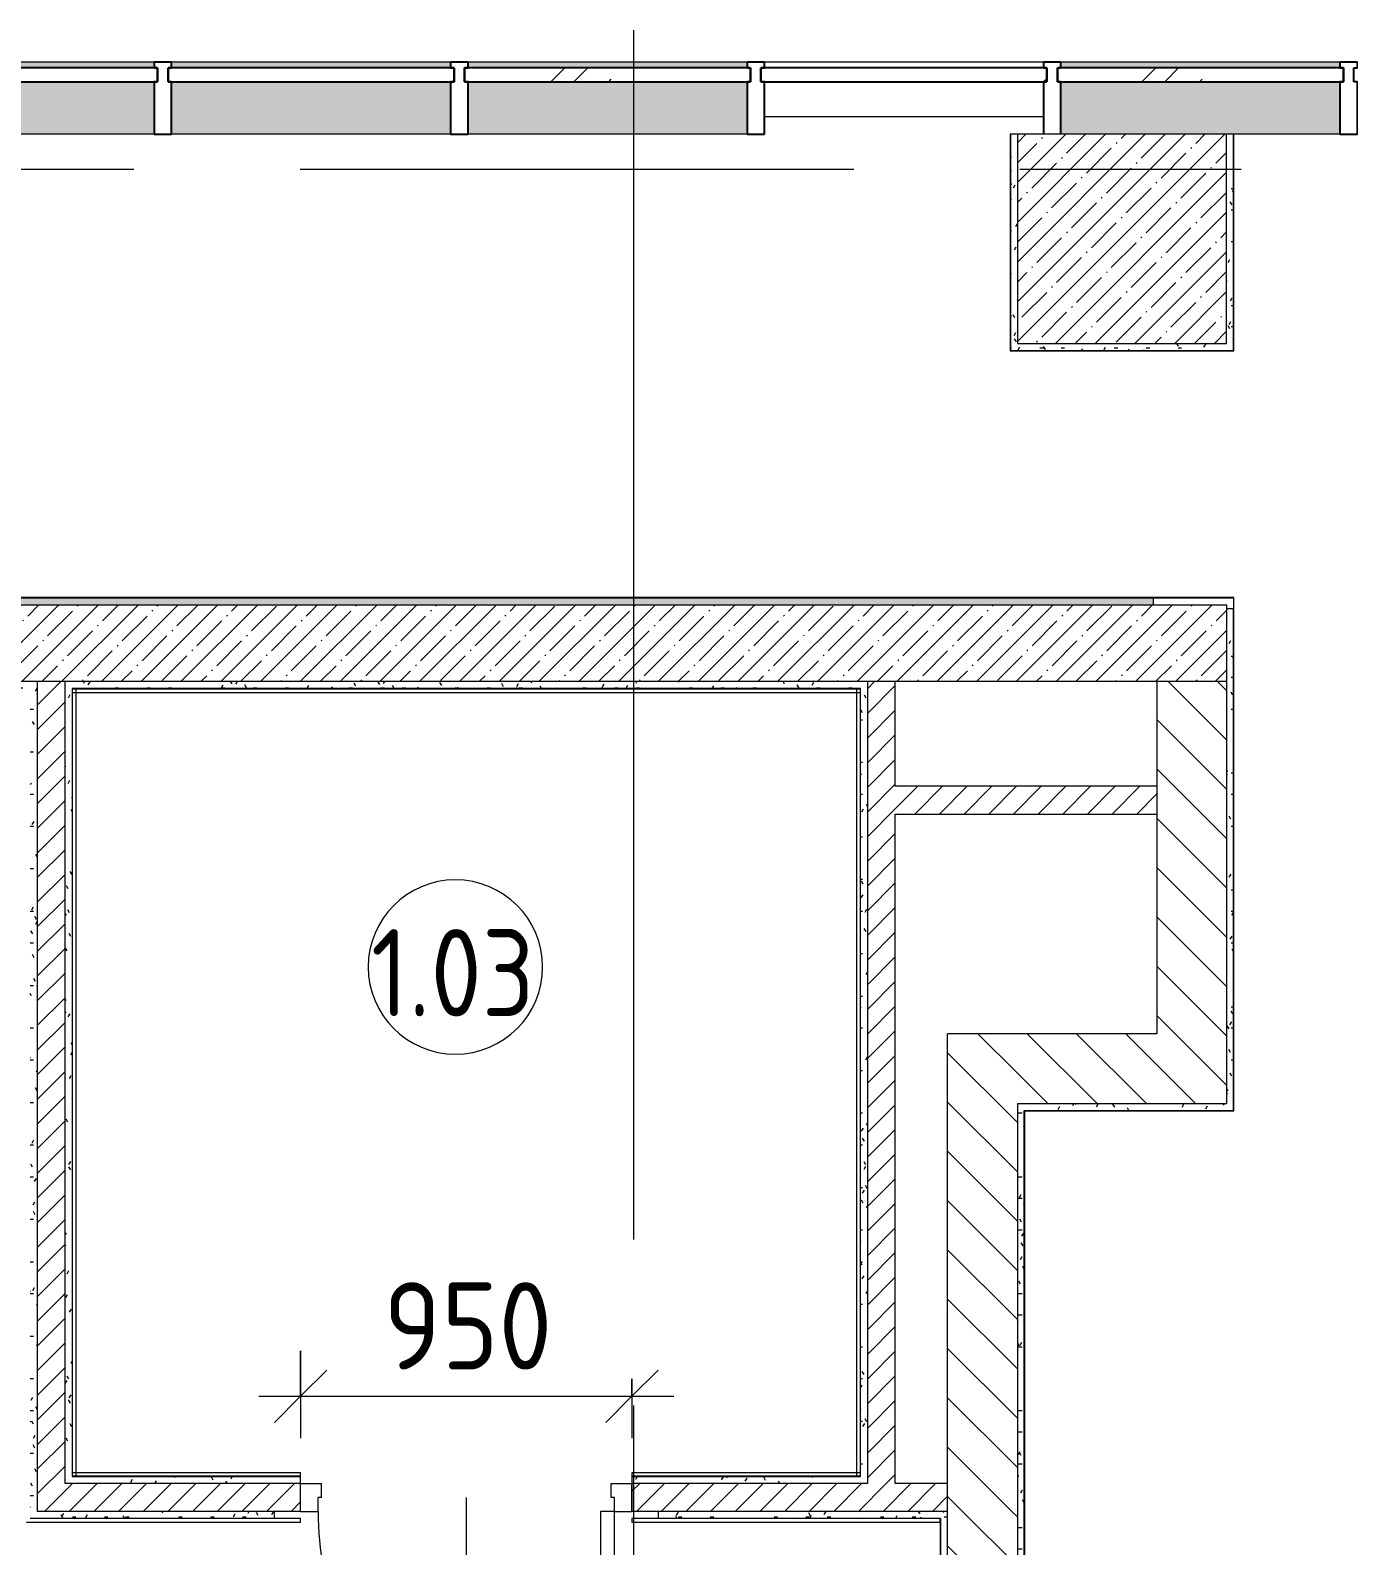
# Model space of a CAD drawing. Header units: millimetres. Extents: x -3708 to 187246, y -8553 to 29000.
# Drawn here: x 6280 to 10060, y 23052 to 27398 of the extents above; entities that cross this region are included whole.
import ezdxf

# ---------------------------------------------------------------- set-up
doc = ezdxf.new("R2010")
doc.units = ezdxf.units.MM
doc.linetypes.add('Осевая', pattern=[3175, 635, -476.25, 1587.5, -476.25])
for name, color, linetype, lineweight in [('A-ANNO-DIMS', 7, 'Continuous', 9), ('A-ANNO-DIMS-100', 7, 'Continuous', 9), ('A-AREA-IDEN', 7, 'Continuous', 9), ('A-DOOR-IDEN', 7, 'Continuous', 9), ('A-GLAZ-CURT', 7, 'Continuous', 9), ('A-GLAZ-CURT-1', 7, 'Continuous', 25), ('A-GLAZ-CWMG', 7, 'Continuous', 9), ('A-GLAZ-CWMG-1', 7, 'Continuous', 25), ('A-WALL', 7, 'Continuous', 9), ('I-WALL', 7, 'Continuous', 9), ('S-COLS', 7, 'Continuous', 9), ('Оси', 7, 'Continuous', 9), ('Оси-2', 7, 'Осевая', 9)]:
    doc.layers.add(name, color=color, linetype=linetype, lineweight=lineweight)
for name, color, linetype, lineweight, true_color in [('A-DOOR-1', 1, 'Continuous', 9, 0xff0000), ('A-DOOR-2', 1, 'Continuous', 13, 0xff0000), ('A-DOOR-FRAM-1', 1, 'Continuous', 13, 0xff0000), ('A-WALL-1', 7, 'Continuous', 9, 0x3c3c3c), ('A-WALL-FNSH-1', 7, 'Continuous', 9, 0x3c3c3c)]:
    doc.layers.add(name, color=color, linetype=linetype, lineweight=lineweight, true_color=true_color)
doc.styles.add('GOST Common_1', font='GOST_Common.ttf', dxfattribs={"width": 0.9, "height": 250})
doc.styles.add('ISOCPEUR', font='isocpeur.ttf', dxfattribs={"width": 0.9, "height": 250})
doc.dimstyles.new('ISO-2_5_0_9К_БОЛЬШОЙ', dxfattribs={"dimscale": 304.8, "dimtxt": 248.995294, "dimasz": 0.492126, "dimexe": 0.393701, "dimexo": 0.984252, "dimgap": 0, "dimtad": 1, "dimdec": 0, "dimrnd": 10, "dimzin": 0, "dimdsep": 46, "dimtxsty": 'ISOCPEUR', "dimblk1": 'OBLIQUE', "dimblk2": 'OBLIQUE', "dimsah": 1, "dimcen": 0.09, "dimdle": 0.393701, "dimazin": 0, "dimtfac": 1, "dimtdec": 4, "dimtix": 1, "dimtmove": 0, "dimatfit": 3, "dimfxl": 1, "dimtvp": 1, "dimtolj": 1, "dimtzin": 0, "dimarcsym": 2})
pattern_1 = [(45, (0, 0), (-35.35534, 35.35534), [])]
pattern_2 = [(135, (0, 0), (-70.71068, -70.71068), [])]
pattern_3 = [(0, (0, 0), (121.92, 30.48), [10.058, -81.382, 10.058, -81.382, -487.68]), (0, (0, 0), (121.92, 30.48), [-182.88, 10.058, -172.822, 10.058, -81.382, -213.36]), (0, (0, 0), (121.92, 30.48), [-457.2, 10.058, -50.902, 10.058, -142.342]), (120, (45.72, 15.24), (-87.356454, 90.345817), [10.058, -81.382, 10.058, -81.382, -487.68]), (120, (45.72, 15.24), (-87.356454, 90.345817), [-182.88, 10.058, -172.822, 10.058, -81.382, -213.36]), (120, (45.72, 15.24), (-87.356454, 90.345817), [-457.2, 10.058, -50.902, 10.058, -142.342]), (240, (60.96, 76.2), (-34.563546, -120.825817), [10.058, -81.382, 10.058, -81.382, -487.68]), (240, (60.96, 76.2), (-34.563546, -120.825817), [-182.88, 10.058, -172.822, 10.058, -81.382, -213.36]), (240, (60.96, 76.2), (-34.563546, -120.825817), [-457.2, 10.058, -50.902, 10.058, -142.342])]

# ---------------------------------------------------------------- blocks, each defined once
blk = doc.blocks.new('Системная панель - Стекло - 40мм-22856067-План заполнения и маркировки дверных проемов 1 этажа в осях 1-12')
at = {"layer": 'A-GLAZ-CURT'}
h = blk.add_hatch(dxfattribs=at)
h.set_pattern_fill('FP_26', color=256, style=0, pattern_type=2)
h.set_pattern_definition([(45, (-8885, -27190), (-282.8427, 282.8427), [200, -600]), (45, (-9085, -27290), (-282.8427, 282.8427), [600, -200]), (45, (-8685, -27390), (-282.8427, 282.8427), [200, -600])])
h.paths.add_polyline_path([(-105, -40), (410, -40), (410, 0), (-410, 0), (-410, -40), (-400, -40)])
at = {"layer": 'A-GLAZ-CURT-1'}
for p, q in [((410, 0), (-410, 0)), ((-410, 0), (-410, -40)), ((410, -40), (410, 0)), ((-410, -40), (410, -40))]:
    blk.add_line(p, q, dxfattribs=at)
blk = doc.blocks.new('Прямоугольный импост - Импост структурный с накладкой - 160мм-20149069-План заполнения и маркировки дверных проемов 1 этажа в осях 1-12')
at = {"layer": 'A-GLAZ-CWMG'}
for p, q in [((9185, 27307), (8385, 27307)), ((9185, 27150), (8385, 27150))]:
    blk.add_line(p, q, dxfattribs=at)
blk = doc.blocks.new('Прямоугольный импост - Импост структурный с накладкой - 190мм-20153693-План заполнения и маркировки дверных проемов 1 этажа в осях 1-12')
at = {"layer": 'A-GLAZ-CWMG-1'}
for p, q in [((-25, 40), (-25, 190)), ((-25, 190), (25, 190)), ((25, 190), (25, 40)), ((-15, 40), (-25, 40)), ((-25, -17), (-25, 0)), ((-25, 0), (-15, 0)), ((-15, 0), (-15, 40)), ((15, 40), (15, 0)), ((25, 40), (15, 40)), ((15, 0), (25, 0)), ((25, 0), (25, -17)), ((25, -17), (-25, -17))]:
    blk.add_line(p, q, dxfattribs=at)
blk = doc.blocks.new('Системная панель - Стекло - 40мм-V28-План заполнения и маркировки дверных проемов 1 этажа в осях 1-12')
at = {"layer": 'A-GLAZ-CURT'}
h = blk.add_hatch(dxfattribs=at)
h.set_pattern_fill('FP_41', color=256, style=0, pattern_type=2)
h.set_pattern_definition([(45, (-9735, -27190), (-282.8427, 282.8427), [200, -600]), (45, (-9935, -27290), (-282.8427, 282.8427), [600, -200]), (45, (-9535, -27390), (-282.8427, 282.8427), [200, -600])])
h.paths.add_polyline_path([(75, -40), (410, -40), (410, 0), (-410, 0), (-410, -40), (-400, -40)])
at = {"layer": 'A-GLAZ-CURT-1'}
for p, q in [((410, 0), (-410, 0)), ((-410, 0), (-410, -40)), ((410, -40), (410, 0)), ((-410, -40), (410, -40))]:
    blk.add_line(p, q, dxfattribs=at)
blk = doc.blocks.new('Прямоугольный импост - Импост структурный с накладкой - 190мм-23186023-План заполнения и маркировки дверных проемов 1 этажа в осях 1-12')
at = {"layer": 'A-GLAZ-CWMG'}
for points in [[(10035, 27290), (10035, 27307), (9235, 27307), (9235, 27290), (9710, 27290)], [(9730, 27100), (10035, 27100), (10035, 27250), (9235, 27250), (9235, 27100), (9710, 27100)]]:
    blk.add_hatch(color=256, dxfattribs=at).paths.add_polyline_path(points)
for p, q in [((10035, 27307), (9235, 27307)), ((10035, 27100), (9730, 27100))]:
    blk.add_line(p, q, dxfattribs=at)
blk = doc.blocks.new('Прямоугольный импост - Импост структурный с накладкой - 190мм-V29-План заполнения и маркировки дверных проемов 1 этажа в осях 1-12')
at = {"layer": 'A-GLAZ-CWMG-1'}
for p, q in [((-25, 40), (-25, 190)), ((25, 190), (25, 40)), ((-15, 40), (-25, 40)), ((-25, -17), (-25, 0)), ((-25, 0), (-15, 0)), ((-15, 0), (-15, 40)), ((15, 40), (15, 0)), ((25, 40), (15, 40)), ((15, 0), (25, 0)), ((25, 0), (25, -17)), ((25, -17), (-25, -17))]:
    blk.add_line(p, q, dxfattribs=at)
blk = doc.blocks.new('Системная панель - Стекло - 40мм-V30-План заполнения и маркировки дверных проемов 1 этажа в осях 1-12')
at = {"layer": 'A-GLAZ-CURT'}
h = blk.add_hatch(dxfattribs=at)
h.set_pattern_fill('FP_42', color=256, style=0, pattern_type=2)
h.set_pattern_definition([(45, (-8035, -27190), (-282.8427, 282.8427), [200, -600]), (45, (-8235, -27290), (-282.8427, 282.8427), [600, -200]), (45, (-7835, -27390), (-282.8427, 282.8427), [200, -600])])
h.paths.add_polyline_path([(400, -40), (410, -40), (410, 0), (-410, 0), (-410, -40), (-386.6, -40)])
at = {"layer": 'A-GLAZ-CURT-1'}
for p, q in [((410, 0), (-410, 0)), ((-410, 0), (-410, -40)), ((410, -40), (410, 0)), ((-410, -40), (410, -40))]:
    blk.add_line(p, q, dxfattribs=at)
blk = doc.blocks.new('Прямоугольный импост - Импост структурный с накладкой - 190мм-V31-План заполнения и маркировки дверных проемов 1 этажа в осях 1-12')
at = {"layer": 'A-GLAZ-CWMG'}
for points in [[(7548.4, 27290), (8335, 27290), (8335, 27307), (7535, 27307), (7535, 27290)], [(8335, 27100), (8335, 27250), (7535, 27250), (7535, 27100), (7548.4, 27100)]]:
    blk.add_hatch(color=256, dxfattribs=at).paths.add_polyline_path(points)
for p, q in [((8335, 27307), (7535, 27307)), ((8335, 27100), (7535, 27100))]:
    blk.add_line(p, q, dxfattribs=at)
blk = doc.blocks.new('Системная панель - Стекло - 40мм-V42-План заполнения и маркировки дверных проемов 1 этажа в осях 1-12')
at = {"layer": 'A-GLAZ-CURT'}
h = blk.add_hatch(dxfattribs=at)
h.set_pattern_fill('FP_51', color=256, style=0, pattern_type=2)
h.set_pattern_definition([(45, (-7185, -27190), (-282.8427, 282.8427), [200, -600]), (45, (-7385, -27290), (-282.8427, 282.8427), [600, -200]), (45, (-6985, -27390), (-282.8427, 282.8427), [200, -600])])
h.paths.add_polyline_path([(400, -40), (410, -40), (410, 0), (-410, 0), (-410, -40), (-400, -40)])
at = {"layer": 'A-GLAZ-CURT-1'}
for p, q in [((410, 0), (-410, 0)), ((-410, 0), (-410, -40)), ((410, -40), (410, 0)), ((-410, -40), (410, -40))]:
    blk.add_line(p, q, dxfattribs=at)
blk = doc.blocks.new('110_Дверь_СКБ_1Ст_Внутренняя1 - Д-8т 950x2100h_СУ-31746493-План заполнения и маркировки дверных проемов 1 этажа в осях 1-12')
at = {"layer": 'A-DOOR-1'}
blk.add_arc((-412.5, 40), 850, 360, 90, dxfattribs=at)
at = {"layer": 'A-DOOR-2'}
for p, q in [((-412.5, 890), (-372.5, 890)), ((-412.5, 890), (-412.5, 40)), ((-372.5, 40), (-372.5, 890)), ((-412.5, 40), (-372.5, 40))]:
    blk.add_line(p, q, dxfattribs=at)
at = {"layer": 'A-DOOR-FRAM-1'}
for p, q in [((-412.5, 40), (-462.5, 40)), ((-462.5, 40), (-462.5, -40)), ((-412.5, 40), (-412.5, 0)), ((-412.5, 0), (-402.5, 0)), ((-402.5, 0), (-402.5, -40)), ((427.5, 0), (437.5, 0)), ((427.5, 0), (427.5, -40)), ((487.5, 40), (437.5, 40)), ((437.5, 40), (437.5, 0)), ((487.5, 40), (487.5, -40)), ((-402.5, -40), (-462.5, -40)), ((487.5, -40), (427.5, -40))]:
    blk.add_line(p, q, dxfattribs=at)
blk = doc.blocks.new('Системная панель - Стекло - 40мм-V45-План заполнения и маркировки дверных проемов 1 этажа в осях 1-12')
at = {"layer": 'A-GLAZ-CURT'}
h = blk.add_hatch(dxfattribs=at)
h.set_pattern_fill('FP_56', color=256, style=0, pattern_type=2)
h.set_pattern_definition([(45, (-6335, -27190), (-282.8427, 282.8427), [200, -600]), (45, (-6535, -27290), (-282.8427, 282.8427), [600, -200]), (45, (-6135, -27390), (-282.8427, 282.8427), [200, -600])])
h.paths.add_polyline_path([(-400, -40), (410, -40), (410, 0), (-410, 0), (-410, -40)])
at = {"layer": 'A-GLAZ-CURT-1'}
for p, q in [((410, 0), (-410, 0)), ((-410, 0), (-410, -40)), ((410, -40), (410, 0)), ((-410, -40), (410, -40))]:
    blk.add_line(p, q, dxfattribs=at)
blk = doc.blocks.new('BSC_Колонна _Прямоугольная - 600х600-V49-План заполнения и маркировки дверных проемов 1 этажа в осях 1-12')
at = {"layer": 'S-COLS'}
h = blk.add_hatch(dxfattribs=at)
h.set_pattern_fill('FP_61', color=256, style=0, pattern_type=2)
h.set_pattern_definition([(45, (-9410, -26800), (-57.02463, 57.02463), []), (45, (-9352.975, -26800), (-57.02463, 57.02463), [100.806, -20.161, 3.353, -16.808])])
h.paths.add_polyline_path([(300, -300), (300, 300), (-300, 300), (-300, -300)])
for p, q in [((300, 300), (-300, 300)), ((-300, 300), (-300, -300)), ((300, -300), (300, 300)), ((-300, -300), (300, -300))]:
    blk.add_line(p, q, dxfattribs=at)
blk = doc.blocks.new('Марка_Помещения - Номер-25198446-План заполнения и маркировки дверных проемов 1 этажа в осях 1-12')
at = {"layer": 'A-AREA-IDEN'}
for start, end in [(360, 180), (180, 360)]:
    blk.add_arc((0, 0), 2.5, start, end, dxfattribs=at)
blk = doc.blocks.new('DIMBLOCK35-План заполнения и маркировки дверных проемов 1 этажа в осях 1-12')
at = {"layer": 'A-ANNO-DIMS-100'}
for p, q in [((7055, 23610), (7055, 23360.3)), ((7055, 23480.3), (7055, 23610)), ((8005, 23530), (8005, 23360.3)), ((8005, 23480.3), (8005, 23530)), ((6935, 23480.3), (8125, 23480.3))]:
    blk.add_line(p, q, dxfattribs=at)
at = {"layer": 'A-ANNO-DIMS-100', "lineweight": 20}
for p, q in [((7055, 23480.3), (7130, 23555.3)), ((8005, 23480.3), (8080, 23555.3)), ((7055, 23480.3), (6980, 23405.3)), ((8005, 23480.3), (7930, 23405.3))]:
    blk.add_line(p, q, dxfattribs=at)
at = {"layer": 'A-ANNO-DIMS-100', "color": 0, "insert": (7293, 23807), "char_height": 250, "width": 568.858, "attachment_point": 1, "line_spacing_factor": 1.149209, "style": 'ISOCPEUR'}
blk.add_mtext('950', dxfattribs=at)
blk = doc.blocks.new('_Oblique')
at = {"color": 0, "linetype": 'ByBlock', "lineweight": -2}
blk.add_line((-0.5, -0.5), (0.5, 0.5), dxfattribs=at)

msp = doc.modelspace()

# ---------------------------------------------------------------- hatches: boundary and pattern name
at = {"layer": 'I-WALL'}
h = msp.add_hatch(dxfattribs=at)
h.set_pattern_fill('FP_86', color=256, style=0, pattern_type=2)
h.set_pattern_definition(pattern_3)
h.paths.add_polyline_path([(9090, 26480), (9110, 26480), (9110, 27100), (9090, 27100), (9090, 26500)])
h = msp.add_hatch(dxfattribs=at)
h.set_pattern_fill('FP_86', color=256, style=0, pattern_type=2)
h.set_pattern_definition(pattern_3)
h.paths.add_polyline_path([(9730, 26500), (9730, 27100), (9710, 27100), (9710, 26500)])
h = msp.add_hatch(dxfattribs=at)
h.set_pattern_fill('FP_86', color=256, style=0, pattern_type=2)
h.set_pattern_definition(pattern_3)
h.paths.add_polyline_path([(9110, 26480), (9730, 26480), (9730, 26500), (9110, 26500)])
h = msp.add_hatch(dxfattribs=at)
h.set_pattern_fill('FP_86', color=256, style=0, pattern_type=2)
h.set_pattern_definition(pattern_3)
h.paths.add_polyline_path([(4060, 25750), (9500, 25750), (9500, 25770), (4060, 25770)])
h = msp.add_hatch(dxfattribs=at)
h.set_pattern_fill('FP_1', color=256, style=0, pattern_type=2)
h.set_pattern_definition([(45, (0, 0), (-57.02463, 57.02463), []), (45, (57.025, 0), (-57.02463, 57.02463), [100.806, -20.161, 3.353, -16.808])])
h.paths.add_polyline_path([(8760, 25530), (9710, 25530), (9710, 25750), (4060, 25750), (4060, 25530), (8680, 25530)])
h = msp.add_hatch(dxfattribs=at)
h.set_pattern_fill('FP_86', color=256, style=0, pattern_type=2)
h.set_pattern_definition(pattern_3)
h.paths.add_polyline_path([(9730, 24320), (9730, 25739), (9710, 25739), (9710, 24320)])
h = msp.add_hatch(dxfattribs=at)
h.set_pattern_fill('FP_86', color=256, style=0, pattern_type=2)
h.set_pattern_definition(pattern_3)
h.paths.add_polyline_path([(6194.3, 25510), (6300, 25510), (6300, 25530), (4060, 25530), (4061.1, 25510), (4840.1, 25510)])
h = msp.add_hatch(dxfattribs=at)
h.set_pattern_fill('FP_21', color=256, style=0, pattern_type=2)
h.set_pattern_definition(pattern_1)
h.paths.add_polyline_path([(6300, 23150), (6380, 23150), (6380, 25530), (6300, 25530), (6300, 23177.1)])
h = msp.add_hatch(dxfattribs=at)
h.set_pattern_fill('FP_86', color=256, style=0, pattern_type=2)
h.set_pattern_definition(pattern_3)
h.paths.add_polyline_path([(6400, 23250), (6400, 25530), (6380, 25530), (6380, 23250), (6388.6, 23250)])
h = msp.add_hatch(dxfattribs=at)
h.set_pattern_fill('FP_86', color=256, style=0, pattern_type=2)
h.set_pattern_definition(pattern_3)
h.paths.add_polyline_path([(8649, 25510), (8680, 25510), (8680, 25530), (6400, 25530), (6400.1, 25510), (7548.4, 25510)])
h = msp.add_hatch(dxfattribs=at)
h.set_pattern_fill('FP_21', color=256, style=0, pattern_type=2)
h.set_pattern_definition(pattern_1)
h.paths.add_polyline_path([(8760, 23230), (8760, 25530), (8680, 25530), (8680, 23230)])
h = msp.add_hatch(dxfattribs=at)
h.set_pattern_fill('FP_20', color=256, style=0, pattern_type=2)
h.set_pattern_definition(pattern_2)
h.paths.add_polyline_path([(9510, 24520), (9710, 24520), (9710, 25530), (9510, 25530), (9510, 25150)])
h = msp.add_hatch(dxfattribs=at)
h.set_pattern_fill('FP_86', color=256, style=0, pattern_type=2)
h.set_pattern_definition(pattern_3)
h.paths.add_polyline_path([(6280, 23130), (6300, 23130), (6300, 25510), (6280, 25509.9), (6280, 23177.1)])
h = msp.add_hatch(dxfattribs=at)
h.set_pattern_fill('FP_86', color=256, style=0, pattern_type=2)
h.set_pattern_definition(pattern_3)
h.paths.add_polyline_path([(8660.1, 23250), (8680, 23250), (8680, 25510), (8660, 25510), (8660, 23250)])
h = msp.add_hatch(dxfattribs=at)
h.set_pattern_fill('FP_21', color=256, style=0, pattern_type=2)
h.set_pattern_definition(pattern_1)
h.paths.add_polyline_path([(8902.6, 25150), (9510, 25150), (9510, 25230), (8760, 25230), (8760, 25150)])
h = msp.add_hatch(dxfattribs=at)
h.set_pattern_fill('FP_20', color=256, style=0, pattern_type=2)
h.set_pattern_definition(pattern_2)
h.paths.add_polyline_path([(9110, 23150), (9110, 24520), (8910, 24520), (8910, 23150)])
h = msp.add_hatch(dxfattribs=at)
h.set_pattern_fill('FP_20', color=256, style=0, pattern_type=2)
h.set_pattern_definition(pattern_2)
h.paths.add_polyline_path([(9510, 24320), (9710, 24320), (9710, 24520), (9110, 24520), (9110, 24320)])
h = msp.add_hatch(dxfattribs=at)
h.set_pattern_fill('FP_86', color=256, style=0, pattern_type=2)
h.set_pattern_definition(pattern_3)
h.paths.add_polyline_path([(9510, 24300), (9730, 24300), (9730, 24320), (9110, 24320), (9110, 24300), (9131, 24300)])
h = msp.add_hatch(dxfattribs=at)
h.set_pattern_fill('FP_86', color=256, style=0, pattern_type=2)
h.set_pattern_definition(pattern_3)
h.paths.add_polyline_path([(9110, 22200), (9130, 22200), (9130, 24300), (9110, 24299), (9110, 22221)])
h = msp.add_hatch(dxfattribs=at)
h.set_pattern_fill('FP_86', color=256, style=0, pattern_type=2)
h.set_pattern_definition(pattern_3)
h.paths.add_polyline_path([(8680, 23230), (8680, 23250), (8005, 23250), (8005, 23230), (8660, 23230)])
h.paths.add_polyline_path([(7055, 23230), (7055, 23250), (6380, 23249.5), (6380, 23230), (6400, 23230)])
h = msp.add_hatch(dxfattribs=at)
h.set_pattern_fill('FP_21', color=256, style=0, pattern_type=2)
h.set_pattern_definition(pattern_1)
h.paths.add_polyline_path([(8910, 23150), (8910, 23230), (8005, 23230), (8005, 23150), (8902.6, 23150)])
h.paths.add_polyline_path([(6380, 23150), (7055, 23150), (7055, 23230), (6380, 23230), (6380, 23177.1)])
h = msp.add_hatch(dxfattribs=at)
h.set_pattern_fill('FP_86', color=256, style=0, pattern_type=2)
h.set_pattern_definition(pattern_3)
h.paths.add_polyline_path([(6980, 23130), (6980, 23150), (6300, 23150), (6300, 23130), (6380, 23130)])
h.paths.add_polyline_path([(8890, 23130), (8910, 23130), (8910, 23150), (8080, 23150), (8080, 23130), (8889, 23130)])
h = msp.add_hatch(dxfattribs=at)
h.set_pattern_fill('FP_86', color=256, style=0, pattern_type=2)
h.set_pattern_definition(pattern_3)
h.paths.add_polyline_path([(8890, 20750), (8910, 20750), (8910, 23130), (8890, 23130), (8890, 21011.9)])
h = msp.add_hatch(dxfattribs=at)
h.set_pattern_fill('FP_20', color=256, style=0, pattern_type=2)
h.set_pattern_definition(pattern_2)
h.paths.add_polyline_path([(9110, 20970), (9110, 23150), (8910, 23150), (8910, 20970)])

# ---------------------------------------------------------------- linework, layer by layer
at = {"layer": 'A-DOOR-IDEN'}
msp.add_line((7530, 23190), (7530, 22741.2), dxfattribs=at)
at = {"layer": 'A-WALL'}
for p, q in [((8649, 25510), (6400, 25510)), ((6400, 25499), (6400, 23250)), ((8660, 25499), (8660, 25510)), ((8660, 23250), (8660, 25499)), ((9110, 24320), (9710, 24320)), ((9110, 24320), (9110, 22200)), ((9130, 24300), (9730, 24300)), ((9130, 22220), (9130, 24299)), ((7055, 23230), (6380, 23230)), ((6411, 23250), (7055, 23250)), ((8680, 23230), (8005, 23230)), ((8659, 23250), (8660, 23250)), ((8890, 23130), (8080, 23130)), ((8889, 23119), (8889, 23130)), ((8890, 23130), (8890, 20750))]:
    msp.add_line(p, q, dxfattribs=at)
at = {"layer": 'A-WALL-1'}
for p, q in [((9090, 27100), (9090, 26480)), ((9110, 27100), (9090, 27100)), ((9730, 27100), (9710, 27100)), ((9730, 26480), (9730, 27100)), ((9090, 26480), (9730, 26480)), ((4060, 25750), (9710, 25750)), ((9500, 25750), (9500, 25770)), ((9710, 25750), (9710, 24320)), ((9730, 25739), (9710, 25739)), ((9730, 24300), (9730, 25739)), ((9710, 25530), (4060, 25530)), ((6300, 25530), (6300, 23150)), ((6380, 23230), (6380, 25530)), ((8680, 25530), (8680, 23230)), ((8760, 25230), (8760, 25530)), ((9510, 25530), (9510, 24520)), ((9510, 25230), (8760, 25230)), ((8760, 23230), (8760, 25150)), ((8760, 25150), (9510, 25150)), ((9510, 24520), (8910, 24520)), ((8910, 20770), (8910, 24520)), ((7055, 23150), (7055, 23250)), ((8005, 23250), (8005, 23150)), ((8910, 23230), (8760, 23230)), ((7055, 23150), (6300, 23150)), ((6980, 23130), (6980, 23150)), ((8910, 23150), (8005, 23150)), ((8080, 23150), (8080, 23130))]:
    msp.add_line(p, q, dxfattribs=at)
at = {"layer": 'A-WALL-FNSH-1'}
for p, q in [((9089, 27100), (9089, 26479)), ((9090, 27100), (9089, 27100)), ((9731, 27100), (9730, 27100)), ((9731, 26479), (9731, 27100)), ((9089, 26479), (9731, 26479)), ((9731, 25771), (4060, 25771)), ((4060, 25770), (9730, 25770)), ((9730, 25770), (9730, 25739)), ((9731, 24299), (9731, 25771)), ((6400, 25499), (8660, 25499)), ((6401, 25509), (8659, 25509)), ((6401, 23251), (6401, 25509)), ((6411, 23250), (6411, 25510)), ((8649, 25510), (8649, 23250)), ((8659, 25509), (8659, 23251)), ((9130, 24300), (9130, 24299)), ((9130, 24299), (9731, 24299)), ((9131, 22220), (9131, 24300)), ((7055, 23261), (6400, 23261)), ((7055, 23250), (7055, 23261)), ((8660, 23261), (8005, 23261)), ((8005, 23261), (8005, 23250)), ((7055, 23251), (6401, 23251)), ((8659, 23251), (8005, 23251)), ((8005, 23250), (8649, 23250)), ((7055, 23130), (6280, 23130)), ((7055, 23119), (7055, 23130)), ((8080, 23130), (8005, 23130)), ((8005, 23130), (8005, 23119)), ((6269, 23119), (7055, 23119)), ((8005, 23119), (8889, 23119)), ((8889, 23119), (8889, 20749))]:
    msp.add_line(p, q, dxfattribs=at)
at = {"layer": 'I-WALL'}
for p, q in [((6400, 25510), (6400, 25499)), ((8660, 25510), (8649, 25510)), ((6400, 23250), (6411, 23250)), ((8649, 23250), (8659, 23250))]:
    msp.add_line(p, q, dxfattribs=at)
at = {"layer": 'Оси'}
msp.add_line((8010, 24898.1), (8010, 27398.1), dxfattribs=at)
at = {"layer": 'Оси-2'}
for p, q in [((-407.8, 27000), (31290.5, 27000)), ((8010, 593.7), (8010, 24898.1))]:
    msp.add_line(p, q, dxfattribs=at)

# ---------------------------------------------------------------- block references
at = {"layer": 'A-AREA-IDEN', "xscale": 99.99999999999993, "yscale": 99.99999999999993, "zscale": 99.99999999999993}
msp.add_blockref('Марка_Помещения - Номер-25198446-План заполнения и маркировки дверных проемов 1 этажа в осях 1-12', (7498.8, 24711.4), dxfattribs=at)
at = {"layer": 'A-DOOR-1', "rotation": 180}
msp.add_blockref('110_Дверь_СКБ_1Ст_Внутренняя1 - Д-8т 950x2100h_СУ-31746493-План заполнения и маркировки дверных проемов 1 этажа в осях 1-12', (7542.5, 23190), dxfattribs=at)
at = {"layer": 'A-GLAZ-CURT'}
for name, p in [('Системная панель - Стекло - 40мм-V45-План заполнения и маркировки дверных проемов 1 этажа в осях 1-12', (6235, 27290)), ('Системная панель - Стекло - 40мм-V42-План заполнения и маркировки дверных проемов 1 этажа в осях 1-12', (7085, 27290)), ('Системная панель - Стекло - 40мм-V30-План заполнения и маркировки дверных проемов 1 этажа в осях 1-12', (7935, 27290)), ('Системная панель - Стекло - 40мм-22856067-План заполнения и маркировки дверных проемов 1 этажа в осях 1-12', (8785, 27290)), ('Системная панель - Стекло - 40мм-V28-План заполнения и маркировки дверных проемов 1 этажа в осях 1-12', (9635, 27290))]:
    msp.add_blockref(name, p, dxfattribs=at)
at = {"layer": 'A-GLAZ-CWMG'}
for name, p in [('Прямоугольный импост - Импост структурный с накладкой - 190мм-V31-План заполнения и маркировки дверных проемов 1 этажа в осях 1-12', (-1700, 0)), ('Прямоугольный импост - Импост структурный с накладкой - 190мм-V31-План заполнения и маркировки дверных проемов 1 этажа в осях 1-12', (-850, 0)), ('Прямоугольный импост - Импост структурный с накладкой - 190мм-V31-План заполнения и маркировки дверных проемов 1 этажа в осях 1-12', (0, 0)), ('Прямоугольный импост - Импост структурный с накладкой - 160мм-20149069-План заполнения и маркировки дверных проемов 1 этажа в осях 1-12', (0, 0)), ('Прямоугольный импост - Импост структурный с накладкой - 190мм-23186023-План заполнения и маркировки дверных проемов 1 этажа в осях 1-12', (0, 0))]:
    msp.add_blockref(name, p, dxfattribs=at)
at = {"layer": 'A-GLAZ-CWMG', "extrusion": (0, 0, -1), "rotation": 180}
for name, p in [('Прямоугольный импост - Импост структурный с накладкой - 190мм-20153693-План заполнения и маркировки дверных проемов 1 этажа в осях 1-12', (-6660, 27290)), ('Прямоугольный импост - Импост структурный с накладкой - 190мм-20153693-План заполнения и маркировки дверных проемов 1 этажа в осях 1-12', (-7510, 27290)), ('Прямоугольный импост - Импост структурный с накладкой - 190мм-20153693-План заполнения и маркировки дверных проемов 1 этажа в осях 1-12', (-8360, 27290)), ('Прямоугольный импост - Импост структурный с накладкой - 190мм-V29-План заполнения и маркировки дверных проемов 1 этажа в осях 1-12', (-9210, 27290)), ('Прямоугольный импост - Импост структурный с накладкой - 190мм-20153693-План заполнения и маркировки дверных проемов 1 этажа в осях 1-12', (-10060, 27290))]:
    msp.add_blockref(name, p, dxfattribs=at)
at = {"layer": 'S-COLS'}
msp.add_blockref('BSC_Колонна _Прямоугольная - 600х600-V49-План заполнения и маркировки дверных проемов 1 этажа в осях 1-12', (9410, 26800), dxfattribs=at)

# ---------------------------------------------------------------- texts
at = {"layer": 'A-AREA-IDEN', "insert": (7256.9, 24820), "char_height": 250, "width": 606.076, "attachment_point": 1, "style": 'GOST Common_1'}
msp.add_mtext('1.03', dxfattribs=at)

# ---------------------------------------------------------------- dimensions: what is measured, and where the dimension line sits
at = {"layer": 'A-ANNO-DIMS'}
dim = msp.add_linear_dim(base=(8005, 23480.3), p1=(7055, 23310), p2=(8005, 23230), dimstyle='ISO-2_5_0_9К_БОЛЬШОЙ', override={"dimpost": '<>', "dimfxl": 953.36247}, dxfattribs=at)
dim.commit()
dim.dimension.update_dxf_attribs({"geometry": 'DIMBLOCK35-План заполнения и маркировки дверных проемов 1 этажа в осях 1-12', "text_midpoint": (7530, 23605.3)})

doc.saveas('drawing.dxf')
